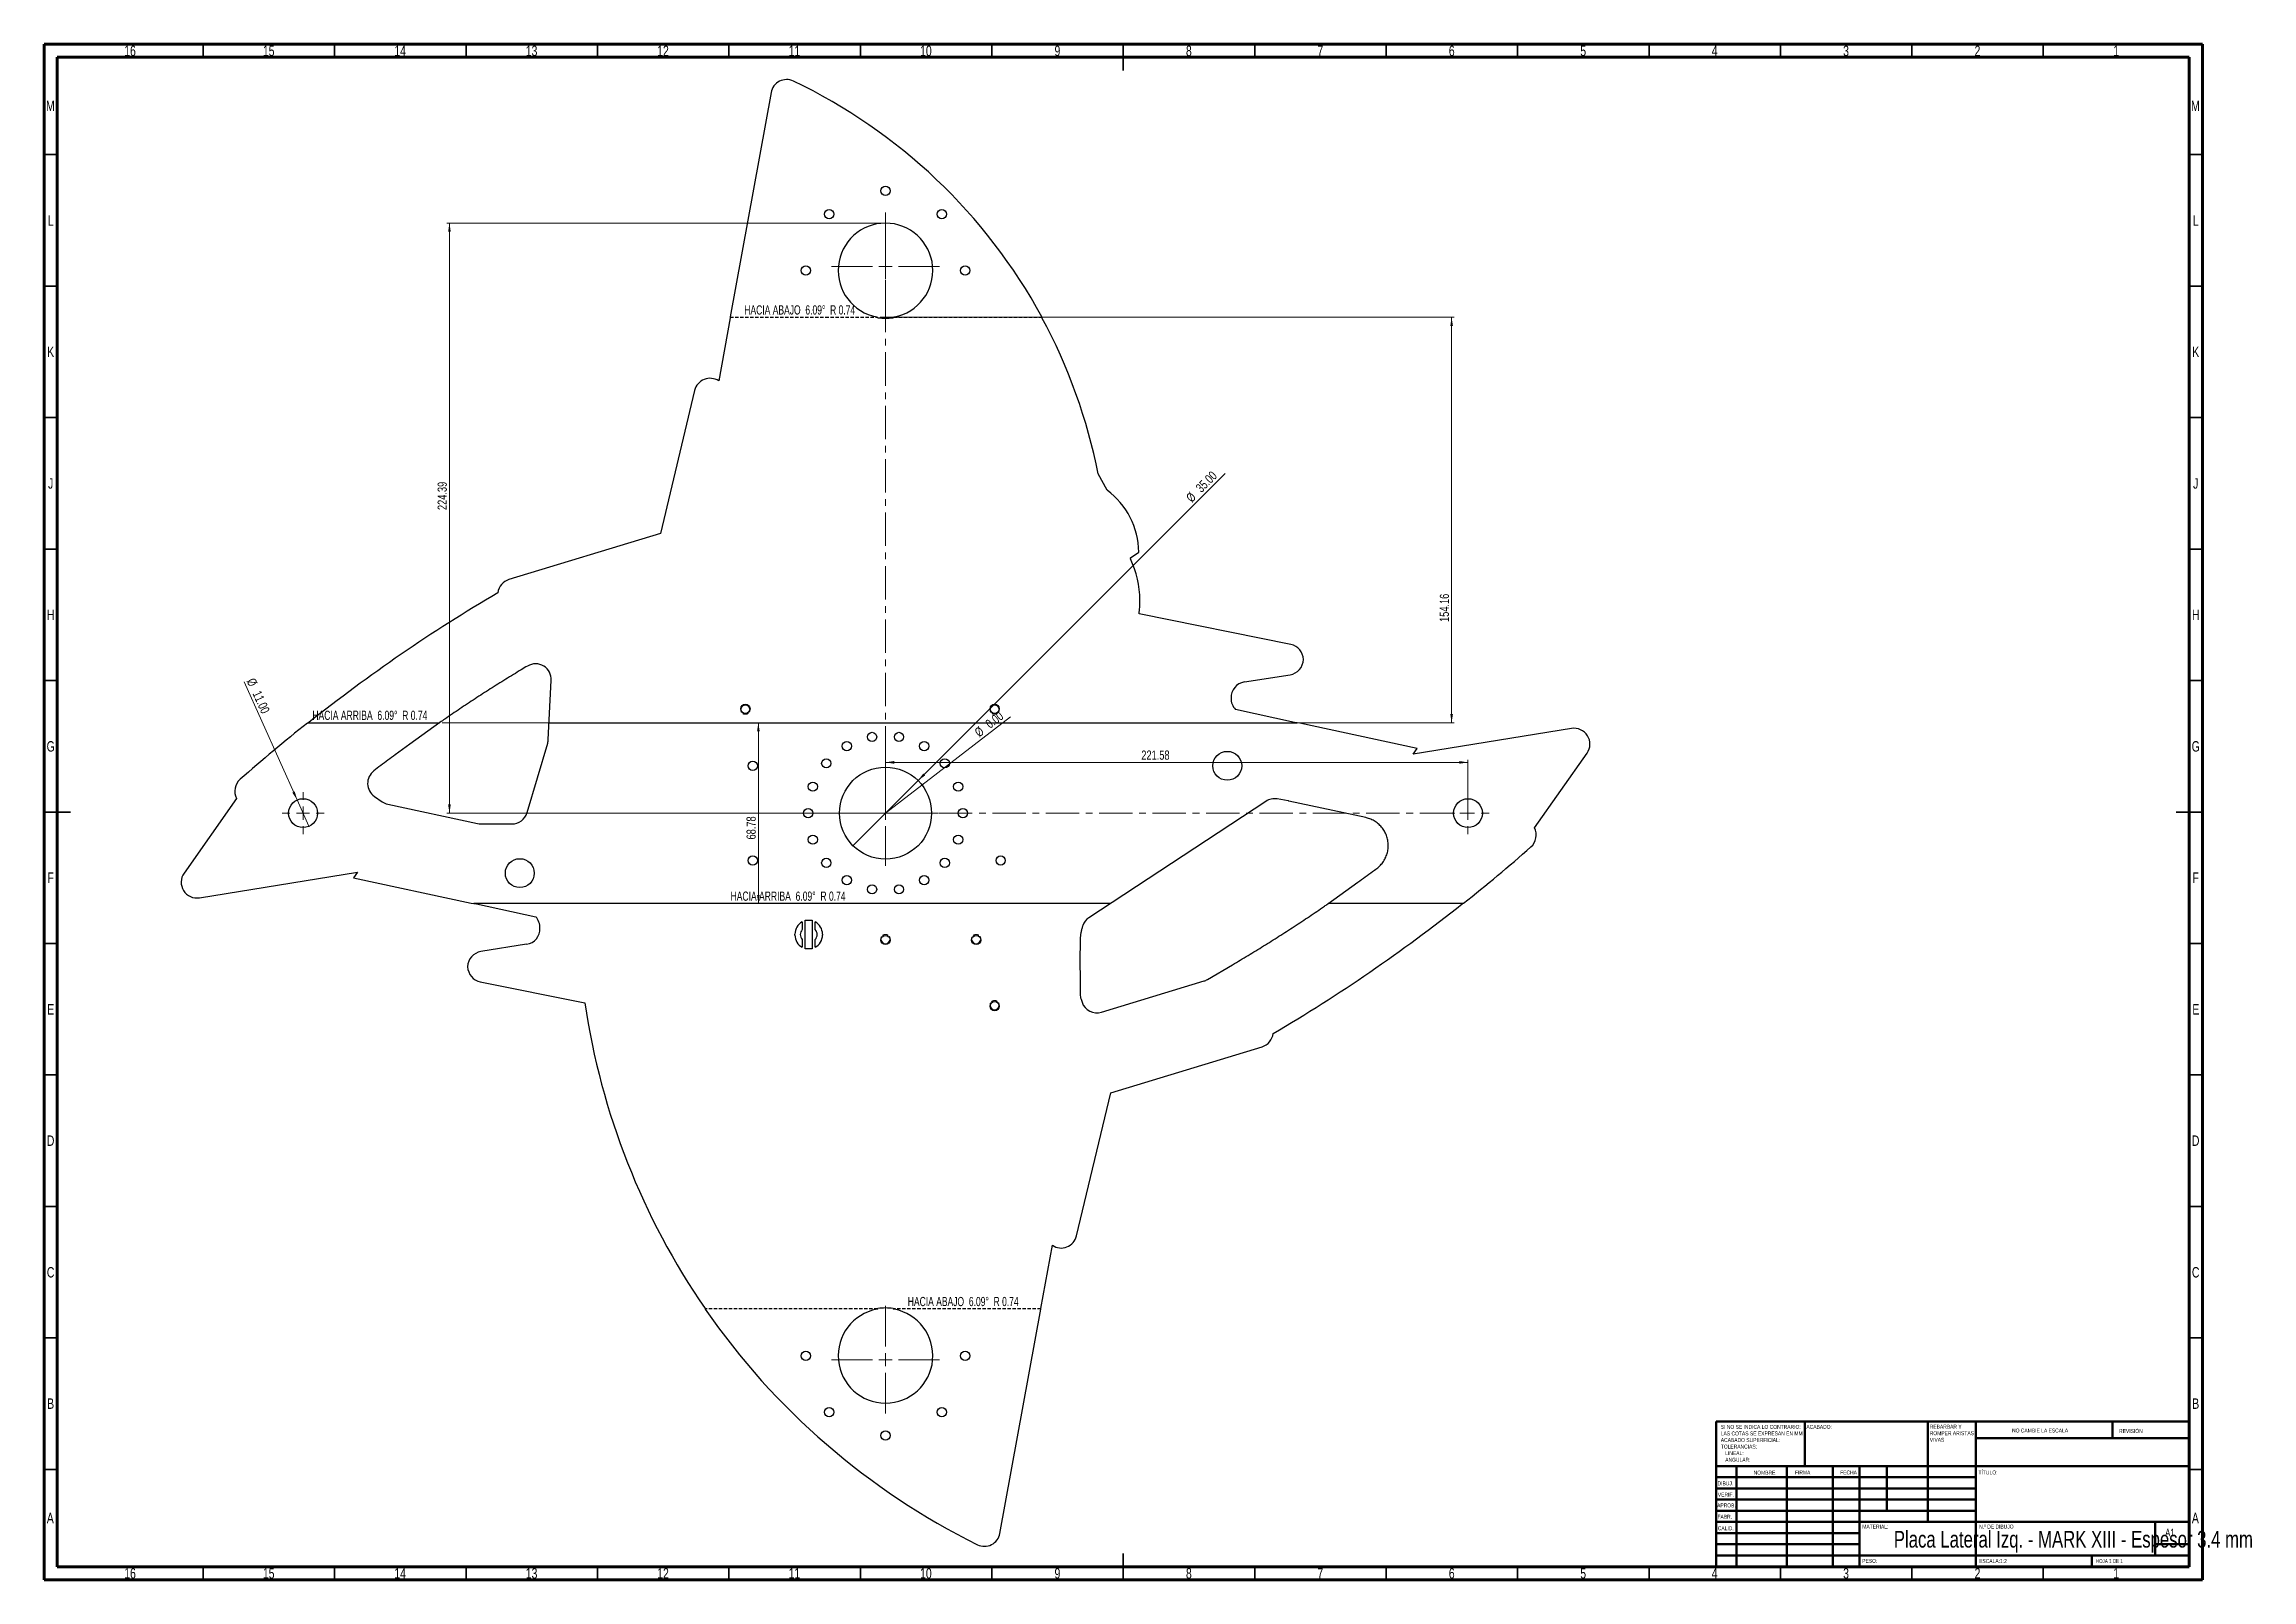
# Model space of a CAD drawing. Header units: millimetres. Extents: x 15 to 855, y 5 to 589.
import ezdxf

# ---------------------------------------------------------------- set-up
doc = ezdxf.new("R2010")
doc.units = ezdxf.units.MM
doc.linetypes.add('CENTERX2', pattern=[20.32, 12.7, -2.54, 2.54, -2.54])
doc.linetypes.add('HIDDEN', pattern=[1.905, 1.27, -0.635])
doc.styles.add('SLDTEXTSTYLE0', font='TXT', dxfattribs={"width": 0.75})
doc.styles.add('SLDTEXTSTYLE1', font='TXT', dxfattribs={"width": 0.681818})
doc.styles.add('SLDTEXTSTYLE2', font='TXT', dxfattribs={"width": 0.692308})
doc.styles.add('SLDTEXTSTYLE3', font='TXT', dxfattribs={"width": 0.694444})
doc.dimstyles.new('SLDDIMSTYLE0', dxfattribs={"dimtxt": 3.5, "dimasz": 3.302, "dimexe": 0, "dimexo": 0.0625, "dimgap": 0.875, "dimtad": 1, "dimrnd": 1e-09, "dimzin": 12, "dimdsep": 46, "dimtxsty": 'SLDTEXTSTYLE0', "dimsah": 1, "dimcen": 0.09, "dimadec": 0, "dimazin": 3, "dimtfac": 1, "dimtofl": 0, "dimtmove": 0, "dimatfit": 3, "dimfxl": 0, "dimfrac": 2, "dimtolj": 1, "dimtzin": 12, "dimarcsym": 0})
doc.dimstyles.new('SLDDIMSTYLE1', dxfattribs={"dimtxt": 3.5, "dimasz": 3.302, "dimexe": 0, "dimexo": 0.0625, "dimgap": 0.875, "dimtad": 1, "dimrnd": 1e-09, "dimzin": 4, "dimdsep": 46, "dimtxsty": 'SLDTEXTSTYLE0', "dimblk1": 'NONE', "dimsah": 1, "dimcen": 0, "dimadec": 0, "dimazin": 1, "dimtfac": 1, "dimtmove": 0, "dimatfit": 3, "dimldrblk": 'NONE', "dimfxl": 0, "dimfrac": 2, "dimtolj": 1, "dimtzin": 12, "dimarcsym": 0})

# ---------------------------------------------------------------- blocks, each defined once
blk = doc.blocks.new('SW_NOTE_0')
at = {"color": 0, "linetype": 'Continuous', "lineweight": 0, "char_height": 1.5, "attachment_point": 1, "style": 'SLDTEXTSTYLE0'}
for s, insert in [('SI NO SE INDICA LO CONTRARIO:', (0, 1.93)), ('ACABADO SUPERFICIAL:', (0, -3.07)), ('TOLERANCIAS:', (0, -5.57)), ('LAS COTAS SE EXPRESAN EN MM', (0, -0.57)), ('LINEAL:', (1.69, -8.07)), ('ANGULAR:', (1.69, -10.57))]:
    blk.add_mtext(s, dxfattribs=dict(at, insert=insert))
blk = doc.blocks.new('SW_NOTE_0_1')
at = {"color": 0, "linetype": 'Continuous', "lineweight": 0, "char_height": 1.5, "attachment_point": 1, "style": 'SLDTEXTSTYLE0'}
for s, insert in [('REBARBAR Y', (0, 1.93)), ('VIVAS', (0, -3.07)), ('ROMPER ARISTAS', (0, -0.57))]:
    blk.add_mtext(s, dxfattribs=dict(at, insert=insert))
blk = doc.blocks.new('_D')
at = {"color": 7, "linetype": 'Continuous', "lineweight": 0}
for p, q in [((335.06, 297.57), (335.06, 316.87)), ((335.06, 315.87), (556.64, 315.87)), ((556.64, 297.57), (556.64, 316.87))]:
    blk.add_line(p, q, dxfattribs=at)
at = {"color": 7, "linetype": 'Continuous', "lineweight": 18}
for points in [[(335.06, 315.87), (338.37, 315.36), (338.37, 316.38)], [(556.64, 315.87), (553.34, 316.38), (553.34, 315.36)]]:
    blk.add_solid(points, dxfattribs=at)
at = {"color": 7, "linetype": 'Continuous', "lineweight": 18, "insert": (432.37, 320.38), "char_height": 3.5, "attachment_point": 1, "style": 'SLDTEXTSTYLE0'}
blk.add_mtext('221.58', dxfattribs=at)
blk = doc.blocks.new('_D_1')
at = {"color": 7, "linetype": 'Continuous', "lineweight": 0}
for p, q in [((334.06, 520.96), (168.18, 520.96)), ((169.18, 296.57), (169.18, 520.96)), ((334.06, 296.57), (168.18, 296.57))]:
    blk.add_line(p, q, dxfattribs=at)
at = {"color": 7, "linetype": 'Continuous', "lineweight": 18}
for points in [[(169.18, 520.96), (168.67, 517.66), (169.69, 517.66)], [(169.18, 296.57), (169.69, 299.87), (168.67, 299.87)]]:
    blk.add_solid(points, dxfattribs=at)
at = {"color": 7, "linetype": 'Continuous', "lineweight": 18, "insert": (164.67, 411.84), "char_height": 3.5, "attachment_point": 1, "rotation": 90, "style": 'SLDTEXTSTYLE0'}
blk.add_mtext('224.39', dxfattribs=at)
blk = doc.blocks.new('_D_2')
at = {"color": 7, "linetype": 'Continuous', "lineweight": 0}
for q in [(464.23, 425.74), (322.69, 284.19)]:
    blk.add_line((347.44, 308.94), q, dxfattribs=at)
at = {"color": 7, "linetype": 'Continuous', "lineweight": 18}
blk.add_solid([(347.44, 308.94), (350.13, 310.92), (349.41, 311.64)], dxfattribs=at)
at = {"color": 7, "linetype": 'Continuous', "lineweight": 18, "char_height": 3.5, "attachment_point": 1, "rotation": 45, "style": 'SLDTEXTSTYLE0'}
for s, insert in [('35.00', (452.77, 420.73)), ('%%c', (449.08, 416.96))]:
    blk.add_mtext(s, dxfattribs=dict(at, insert=insert))
blk = doc.blocks.new('_None')
blk = doc.blocks.new('_D_3')
at = {"color": 7, "linetype": 'Continuous', "lineweight": 0}
for p, q in [((166.4, 330.96), (287.7, 330.96)), ((286.7, 330.96), (286.7, 262.18))]:
    blk.add_line(p, q, dxfattribs=at)
at = {"color": 7, "linetype": 'Continuous', "lineweight": 18}
for points in [[(286.7, 330.96), (286.19, 327.66), (287.2, 327.66)], [(286.7, 262.18), (287.2, 265.48), (286.19, 265.48)]]:
    blk.add_solid(points, dxfattribs=at)
at = {"color": 7, "linetype": 'Continuous', "lineweight": 18, "insert": (282.18, 286.55), "char_height": 3.5, "attachment_point": 1, "rotation": 90, "style": 'SLDTEXTSTYLE0'}
blk.add_mtext('68.78', dxfattribs=at)
blk = doc.blocks.new('_D_4')
at = {"color": 7, "linetype": 'Continuous', "lineweight": 0}
for p, q in [((332.97, 485.12), (551.41, 485.12)), ((550.41, 485.12), (550.41, 330.96)), ((166.4, 330.96), (551.41, 330.96))]:
    blk.add_line(p, q, dxfattribs=at)
at = {"color": 7, "linetype": 'Continuous', "lineweight": 18}
for points in [[(550.41, 485.12), (549.91, 481.82), (550.92, 481.82)], [(550.41, 330.96), (550.92, 334.26), (549.91, 334.26)]]:
    blk.add_solid(points, dxfattribs=at)
at = {"color": 7, "linetype": 'Continuous', "lineweight": 18, "insert": (545.9, 369.27), "char_height": 3.5, "attachment_point": 1, "rotation": 90, "style": 'SLDTEXTSTYLE0'}
blk.add_mtext('154.16', dxfattribs=at)
blk = doc.blocks.new('_D_5')
at = {"color": 7, "linetype": 'Continuous', "lineweight": 0}
for q in [(91.04, 346.45), (115.74, 291.55)]:
    blk.add_line((111.23, 301.58), q, dxfattribs=at)
at = {"color": 7, "linetype": 'Continuous', "lineweight": 18}
blk.add_solid([(111.23, 301.58), (110.34, 304.8), (109.41, 304.39)], dxfattribs=at)
at = {"color": 7, "linetype": 'Continuous', "lineweight": 18, "char_height": 3.5, "attachment_point": 1, "rotation": 294.22025, "style": 'SLDTEXTSTYLE0'}
for s, insert in [('%%c', (95.15, 348.3)), ('11.00', (97.37, 343.51))]:
    blk.add_mtext(s, dxfattribs=dict(at, insert=insert))
blk = doc.blocks.new('SW_RADIAL_DIMENSION_0')
at = {"color": 0, "linetype": 'Continuous', "lineweight": 0}
blk.add_line((-36.25, -27.93), (11.35, 8.75), dxfattribs=at)
at = {"color": 0, "linetype": 'Continuous', "lineweight": 18, "char_height": 3.5, "attachment_point": 1, "rotation": 37.61978, "style": 'SLDTEXTSTYLE0'}
for s, insert in [('0.00', (1.39, 6.84)), ('%%c', (-2.75, 3.57))]:
    blk.add_mtext(s, dxfattribs=dict(at, insert=insert))
blk = doc.blocks.new('SW_CENTERMARKSYMBOL_0')
at = {"color": 0, "linetype": 'Continuous', "lineweight": 18}
for p, q in [((-5, 0), (-8, 0)), ((0, 0), (-2.5, 0)), ((0, 5), (0, 8)), ((0, 0), (0, 2.5)), ((0, 0), (0, -2.5)), ((0, 0), (2.5, 0)), ((5, 0), (8, 0)), ((0, -5), (0, -8))]:
    blk.add_line(p, q, dxfattribs=at)
blk = doc.blocks.new('SW_CENTERMARKSYMBOL_1')
at = {"color": 0, "linetype": 'Continuous', "lineweight": 18}
for p, q in [((-5, 0), (-8, 0)), ((0, 0), (-2.5, 0)), ((0, 5), (0, 8)), ((0, 0), (0, 2.5)), ((0, 0), (0, -2.5)), ((0, 0), (2.5, 0)), ((5, 0), (8, 0)), ((0, -5), (0, -8))]:
    blk.add_line(p, q, dxfattribs=at)
blk = doc.blocks.new('SW_CENTERMARKSYMBOL_2')
at = {"color": 0, "linetype": 'Continuous', "lineweight": 18}
for p, q in [((0, 5), (0, 20)), ((-5, 0), (-20, 0)), ((0, 0), (-2.5, 0)), ((0, 0), (0, 2.5)), ((0, 0), (0, -2.5)), ((0, 0), (2.5, 0)), ((5, 0), (20, 0)), ((0, -5), (0, -20))]:
    blk.add_line(p, q, dxfattribs=at)
blk = doc.blocks.new('SW_CENTERMARKSYMBOL_3')
at = {"color": 0, "linetype": 'Continuous', "lineweight": 18}
for p, q in [((0, 5), (0, 20.5)), ((-5, 0), (-20.5, 0)), ((0, 0), (-2.5, 0)), ((0, 0), (0, 2.5)), ((0, 0), (0, -2.5)), ((0, 0), (2.5, 0)), ((5, 0), (20.5, 0)), ((0, -5), (0, -20.5))]:
    blk.add_line(p, q, dxfattribs=at)
blk = doc.blocks.new('SW_CENTERMARKSYMBOL_4')
at = {"color": 0, "linetype": 'Continuous', "lineweight": 18}
for p, q in [((0, 5), (0, 20.5)), ((-5, 0), (-20.5, 0)), ((0, 0), (-2.5, 0)), ((0, 0), (0, 2.5)), ((0, 0), (0, -2.5)), ((0, 0), (2.5, 0)), ((5, 0), (20.5, 0)), ((0, -5), (0, -20.5))]:
    blk.add_line(p, q, dxfattribs=at)

msp = doc.modelspace()

# ---------------------------------------------------------------- linework, layer by layer
at = {"color": 7, "linetype": 'Continuous', "lineweight": 70}
for p, q in [((15, 5), (15, 589)), ((15, 589), (836, 589)), ((836, 589), (836, 5)), ((20, 10), (20, 584)), ((20, 584), (831, 584)), ((831, 584), (831, 10)), ((831, 10), (20, 10)), ((836, 5), (15, 5))]:
    msp.add_line(p, q, dxfattribs=at)
at = {"color": 7, "linetype": 'Continuous', "lineweight": 35}
for p, q in [((75.5, 584), (75.5, 589)), ((125.5, 584), (125.5, 589)), ((175.5, 584), (175.5, 589)), ((225.5, 584), (225.5, 589)), ((275.5, 584), (275.5, 589)), ((325.5, 584), (325.5, 589)), ((375.5, 584), (375.5, 589)), ((425.5, 589), (425.5, 579)), ((425.5, 584), (425.5, 589)), ((475.5, 584), (475.5, 589)), ((525.5, 584), (525.5, 589)), ((575.5, 584), (575.5, 589)), ((625.5, 584), (625.5, 589)), ((675.5, 584), (675.5, 589)), ((725.5, 584), (725.5, 589)), ((775.5, 584), (775.5, 589)), ((20, 547), (15, 547)), ((831, 547), (836, 547)), ((20, 497), (15, 497)), ((831, 497), (836, 497)), ((20, 447), (15, 447)), ((831, 447), (836, 447)), ((20, 397), (15, 397)), ((831, 397), (836, 397)), ((20, 347), (15, 347)), ((831, 347), (836, 347)), ((15, 297), (25, 297)), ((20, 297), (15, 297)), ((836, 297), (826, 297)), ((831, 297), (836, 297)), ((20, 247), (15, 247)), ((831, 247), (836, 247)), ((20, 197), (15, 197)), ((831, 197), (836, 197)), ((20, 147), (15, 147)), ((831, 147), (836, 147)), ((20, 97), (15, 97)), ((831, 97), (836, 97)), ((20, 47), (15, 47)), ((831, 47), (836, 47)), ((75.5, 10), (75.5, 5)), ((125.5, 10), (125.5, 5)), ((175.5, 10), (175.5, 5)), ((225.5, 10), (225.5, 5)), ((275.5, 10), (275.5, 5)), ((325.5, 10), (325.5, 5)), ((375.5, 10), (375.5, 5)), ((425.5, 5), (425.5, 15)), ((425.5, 10), (425.5, 5)), ((475.5, 10), (475.5, 5)), ((525.5, 10), (525.5, 5)), ((575.5, 10), (575.5, 5)), ((625.5, 10), (625.5, 5)), ((675.5, 10), (675.5, 5)), ((725.5, 10), (725.5, 5)), ((775.5, 10), (775.5, 5))]:
    msp.add_line(p, q, dxfattribs=at)
at = {"color": 7, "linetype": 'Continuous', "lineweight": 25}
for p, q in [((291.544, 570.619), (275.98, 485.248)), ((275.966, 484.989), (271.603, 460.923)), ((275.98, 485.248), (275.966, 484.989)), ((332.19, 484.989), (331.743, 485.248)), ((338.386, 485.248), (337.939, 484.989)), ((394.579, 484.989), (394.537, 485.248)), ((262.423, 457.327), (249.409, 402.962)), ((419.351, 419.332), (415.994, 425.565)), ((249.409, 402.962), (191.805, 385.41)), ((428.228, 393.654), (431.434, 395.853)), ((428.228, 393.291), (428.357, 393.38)), ((431.561, 372.749), (431.516, 372.758)), ((489.213, 360.716), (431.516, 372.395)), ((206.783, 324.589), (207.919, 347.045)), ((471.578, 346.451), (488.962, 349.203)), ((490.701, 331.088), (468.15, 335.983)), ((115.74, 331.088), (115.184, 330.829)), ((165.576, 331.088), (154.155, 322.857)), ((492.734, 330.829), (490.701, 331.088)), ((537.327, 321.203), (492.734, 330.829)), ((596.054, 328.759), (535.743, 318.953)), ((154.155, 322.857), (148.571, 318.773)), ((198.697, 296.747), (206.542, 323.185)), ((535.743, 318.953), (537.327, 321.203)), ((581.923, 290.99), (601.922, 319.381)), ((140.641, 302.926), (143.582, 300.887)), ((88.206, 302.148), (68.207, 273.757)), ((145.734, 299.954), (179.85, 292.589)), ((479.728, 301.048), (412.462, 256.815)), ((488.286, 301.212), (484.05, 301.947)), ((517.754, 294.856), (488.527, 301.165)), ((181.116, 292.454), (192.945, 292.454)), ((74.075, 264.379), (134.19, 274.154)), ((134.19, 274.154), (132.651, 271.968)), ((132.651, 271.968), (177.395, 262.309)), ((503.315, 262.05), (514.746, 270.268)), ((177.395, 262.309), (179.428, 262.05)), ((179.428, 262.05), (201.979, 257.155)), ((554.389, 262.05), (554.945, 262.309)), ((303.34, 255.207), (303.34, 252.29)), ((304.515, 255.844), (307.165, 255.844)), ((304.515, 244.922), (304.515, 255.844)), ((307.165, 255.844), (307.165, 244.922)), ((308.34, 252.29), (308.34, 255.207)), ((198.551, 246.687), (181.167, 243.935)), ((300.59, 250.201), (300.59, 250.564)), ((303.34, 248.476), (303.34, 245.559)), ((307.165, 244.922), (304.515, 244.922)), ((308.34, 245.559), (308.34, 248.476)), ((311.09, 250.564), (311.09, 250.201)), ((409.056, 247.663), (409.037, 240.911)), ((409.037, 240.911), (409.037, 240.91)), ((457.514, 233.306), (467.051, 238.917)), ((180.916, 232.422), (220.676, 224.374)), ((417.253, 220.864), (456.22, 232.737)), ((409.429, 225.839), (409.819, 224.684)), ((420.72, 190.177), (478.324, 207.728)), ((407.706, 135.811), (420.72, 190.177)), ((394.163, 108.149), (398.526, 132.215)), ((266.409, 108.149), (266.463, 107.89)), ((331.743, 107.89), (332.19, 108.149)), ((337.939, 108.149), (338.386, 107.89)), ((378.613, 22.669), (394.149, 107.89)), ((394.149, 107.89), (394.163, 108.149))]:
    msp.add_line(p, q, dxfattribs=at)
at = {"color": 7, "linetype": 'CENTERX2', "lineweight": 18}
for q in [(335.065, 520.961), (556.645, 296.569)]:
    msp.add_line((335.065, 296.569), q, dxfattribs=at)
at = {"color": 7, "linetype": 'HIDDEN'}
for p, q in [((275.973, 485.118), (331.966, 485.118)), ((275.973, 485.118), (331.966, 485.118)), ((338.163, 485.118), (394.558, 485.118)), ((338.163, 485.118), (394.558, 485.118)), ((331.966, 108.02), (266.436, 108.02)), ((331.966, 108.02), (266.436, 108.02)), ((394.156, 108.02), (338.163, 108.02)), ((394.156, 108.02), (338.163, 108.02))]:
    msp.add_line(p, q, dxfattribs=at)
at = {"color": 7, "linetype": 'HIDDEN', "lineweight": 18}
for p, q in [((280.015, 336.267), (280.015, 335.904)), ((283.515, 335.904), (283.515, 336.267)), ((374.815, 336.267), (374.815, 335.904)), ((378.315, 335.904), (378.315, 336.267)), ((333.315, 248.673), (333.315, 248.311)), ((336.815, 248.311), (336.815, 248.673)), ((367.815, 248.673), (367.815, 248.311)), ((371.315, 248.311), (371.315, 248.673)), ((374.815, 223.532), (374.815, 223.169)), ((378.315, 223.169), (378.315, 223.532))]:
    msp.add_line(p, q, dxfattribs=at)
at = {"color": 7, "linetype": 'Continuous'}
for p, q in [((115.462, 330.959), (165.396, 330.959)), ((115.462, 330.959), (165.396, 330.959)), ((207.105, 330.959), (491.717, 330.959)), ((207.105, 330.959), (491.717, 330.959)), ((420.619, 262.18), (178.412, 262.18)), ((420.619, 262.18), (178.412, 262.18)), ((554.667, 262.18), (503.495, 262.18)), ((554.667, 262.18), (503.495, 262.18))]:
    msp.add_line(p, q, dxfattribs=at)
at = {"color": 7, "linetype": 'Continuous', "lineweight": 50}
for p, q in [((651, 65.25), (831, 65.25)), ((651, 65.25), (651, 10)), ((684.8, 48.25), (684.8, 65.25)), ((731.6, 65.25), (731.6, 27)), ((749.8, 65.25), (749.8, 10)), ((831, 58.875), (749.8, 58.875)), ((801.8, 58.875), (801.8, 65.25)), ((831, 48.25), (651, 48.25)), ((749.8, 44), (651, 44)), ((658.8, 48.25), (658.8, 10)), ((677.991, 48.25), (677.991, 10)), ((695.399, 48.25), (695.399, 10)), ((705.6, 10), (705.6, 48.25)), ((716, 31.25), (716, 48.25)), ((749.8, 39.75), (651, 39.75)), ((749.8, 35.5), (651, 35.5)), ((749.8, 31.25), (651, 31.25)), ((705.6, 27), (651, 27)), ((705.6, 27), (831, 27)), ((818, 14.25), (818, 27)), ((705.6, 22.75), (651, 22.75)), ((705.6, 18.5), (651, 18.5)), ((831, 18.5), (818, 18.5)), ((651, 14.25), (831, 14.25)), ((794, 10), (794, 14.25))]:
    msp.add_line(p, q, dxfattribs=at)
at = {"color": 7, "linetype": 'Continuous', "lineweight": 25}
for centre, radius in [((335.065, 533.239), 1.75), ((313.639, 524.364), 1.75), ((356.49, 524.364), 1.75), ((304.765, 502.939), 1.75), ((365.365, 502.939), 1.75), ((320.35, 322.056), 1.75), ((329.954, 325.552), 1.75), ((340.175, 325.552), 1.75), ((349.78, 322.056), 1.75), ((465.065, 314.569), 5.5), ((284.565, 314.569), 1.75), ((312.52, 315.486), 1.75), ((335.065, 296.569), 17.5), ((357.609, 315.486), 1.75), ((307.409, 306.635), 1.75), ((362.72, 306.635), 1.75), ((113.485, 296.569), 5.5), ((305.635, 296.569), 1.75), ((364.495, 296.569), 1.75), ((556.645, 296.569), 5.5), ((307.409, 286.503), 1.75), ((362.72, 286.503), 1.75), ((195.95, 273.744), 5.5), ((284.565, 278.569), 1.75), ((312.52, 277.652), 1.75), ((357.609, 277.652), 1.75), ((378.865, 278.569), 1.75), ((320.35, 271.082), 1.75), ((329.954, 267.586), 1.75), ((340.175, 267.586), 1.75), ((349.78, 271.082), 1.75), ((304.765, 90.2), 1.75), ((365.365, 90.2), 1.75), ((313.639, 68.774), 1.75), ((356.49, 68.774), 1.75), ((335.065, 59.9), 1.75)]:
    msp.add_circle(centre, radius, dxfattribs=at)
for centre, radius, start, end in [((297.447, 569.543), 6, 64.473269, 169.667991), ((209.089, 384.519), 211.038, 28.509236, 64.473269), ((335.065, 502.939), 18, 280.634798, 259.365202), ((201.927, 347.348), 6, 357.102491, 120.812721), ((504.805, -161.914), 628.172, 128.334063, 131.379594), ((597.017, 322.836), 6, 324.839417, 99.234914), ((200.79, 324.892), 6, 343.470933, 357.102491), ((144.058, 307.857), 6, 127.535148, 235.278354), ((93.522, 304.931), 6, 131.379594, 207.628209), ((147, 305.819), 6, 235.278354, 257.818844), ((192.945, 298.454), 6, 270, 343.470933), ((483.025, 296.035), 6, 80.159298, 123.328207), ((487.261, 295.3), 6, 77.818844, 80.159298), ((181.116, 298.454), 6, 257.818844, 270), ((576.607, 288.208), 6, 311.379594, 27.628209), ((165.324, 755.052), 628.172, 308.334063, 311.379594), ((73.112, 270.302), 6, 144.839417, 279.234914), ((415.758, 251.802), 6, 123.328207, 160.716226), ((415.114, 227.758), 6, 180.656686, 198.656513), ((454.472, 238.477), 6, 286.945559, 300.471645), ((415.504, 226.604), 6, 198.656513, 286.945559), ((491.876, 264.023), 274.205, 214.708552, 243.620882), ((335.065, 90.2), 18, 100.634798, 79.365202), ((372.71, 23.746), 6, 243.620882, 349.667991)]:
    msp.add_arc(centre, radius, start, end, dxfattribs=at)
for centre, major_axis, start_param, end_param in [((335.065, 502.859), (0, -18.102), 6.1227943, 6.4435764), ((209.089, 383.767), (0, -212.236), 1.7690348, 2.067955), ((268.256, 455.915), (0, 6.034), 5.6914192, 7.6177503), ((402.017, 395.426), (0, -29.587), 1.5852256, 2.5115287), ((395.04, 377.663), (0, -37.009), 2.0093952, 2.0175921), ((395.04, 377.301), (0, -37.009), 1.5756973, 2.0175921), ((504.805, -164.893), (0, -631.738), 3.670953, 3.8095211), ((193.544, 379.635), (0, -6.034), 3.4357742, 4.5888363), ((395.04, 377.663), (0, -37.009), 1.4378664, 1.5658954), ((395.04, 377.301), (0, -37.009), 1.4378664, 1.4474995), ((488.029, 355.164), (0, -6.034), 0.1561233, 1.5407328), ((488.029, 354.801), (0, -6.034), 1.6008598, 2.9429671), ((472.511, 340.49), (0, 6.034), 0.1561233, 1.6008598), ((281.765, 335.904), (0, -1.76), 1.674039, 4.6091463), ((376.565, 335.904), (0, -1.76), 1.674039, 4.6091463), ((472.511, 340.128), (0, 6.034), 1.5407328, 2.3279042), ((165.324, 758.031), (0, 631.738), 3.670953, 3.8095211), ((197.618, 252.648), (0, -6.034), 0.1561233, 1.6008598), ((197.618, 253.01), (0, -6.034), 1.5407328, 2.3279042), ((305.84, 250.564), (0, 5.28), 0.4963174, 1.5707963), ((305.84, 250.201), (0, 3.268), 0.8776364, 1.5152677), ((305.84, 250.564), (0, 5.28), 4.712389, 5.7868679), ((305.84, 250.201), (0, 3.268), 4.767918, 5.4055489), ((182.1, 237.975), (0, 6.034), 0.1561233, 1.5407328), ((305.84, 250.201), (0, 5.28), 1.5707963, 2.6452753), ((305.84, 250.564), (0, 3.268), 1.6263118, 2.2639562), ((305.84, 250.564), (0, 3.268), 4.0192291, 4.656874), ((305.84, 250.201), (0, 5.28), 3.63791, 4.712389), ((335.065, 248.673), (0, 1.76), 1.674039, 4.6091463), ((369.565, 248.673), (0, 1.76), 1.674039, 4.6091463), ((182.1, 238.337), (0, 6.034), 1.6008598, 2.9429671), ((491.876, 265.09), (0, 275.761), 1.7189885, 2.1762282), ((376.565, 223.532), (0, 1.76), 1.674039, 4.6091463), ((476.585, 213.503), (0, 6.034), 3.4357742, 4.5888363), ((401.873, 137.223), (0, -6.034), 5.6914192, 7.6177503), ((335.065, 90.28), (0, 18.102), 6.1227943, 6.4435764)]:
    msp.add_ellipse(centre, major_axis=major_axis, ratio=0.9943565, start_param=start_param, end_param=end_param, dxfattribs=at)
at = {"color": 7, "linetype": 'HIDDEN', "lineweight": 18}
for centre, major_axis, start_param, end_param in [((281.765, 335.904), (0, -1.76), 4.6091463, 6.2831853), ((281.765, 335.904), (0, -1.76), 0, 1.674039), ((376.565, 335.904), (0, -1.76), 4.6091463, 6.2831853), ((376.565, 335.904), (0, -1.76), 0, 1.674039), ((335.065, 248.673), (0, 1.76), 0, 1.674039), ((335.065, 248.673), (0, 1.76), 4.6091463, 6.2831853), ((369.565, 248.673), (0, 1.76), 0, 1.674039), ((369.565, 248.673), (0, 1.76), 4.6091463, 6.2831853), ((376.565, 223.532), (0, 1.76), 0, 1.674039), ((376.565, 223.532), (0, 1.76), 4.6091463, 6.2831853)]:
    msp.add_ellipse(centre, major_axis=major_axis, ratio=0.9943565, start_param=start_param, end_param=end_param, dxfattribs=at)
at = {"color": 7, "linetype": 'Continuous', "lineweight": 25}
for centre, major_axis in [((281.765, 336.267), (0, -1.76)), ((376.565, 336.267), (0, -1.76)), ((335.065, 248.311), (0, 1.76)), ((369.565, 248.311), (0, 1.76)), ((376.565, 223.169), (0, 1.76))]:
    msp.add_ellipse(centre, major_axis=major_axis, ratio=0.9943565, dxfattribs=at)
for points, knots in [([(198.854, 352.501), (198.057, 352.026), (195.286, 350.367), (190.567, 347.475), (184.716, 343.802), (178.907, 340.059), (173.142, 336.25), (168.706, 333.247), (166.193, 331.514), (165.576, 331.088)], [0.09440215, 0.09440215, 0.09440215, 0.09440215, 0.15806671, 0.31614255, 0.47422764, 0.63232206, 0.79042594, 0.94853934, 1, 1, 1, 1]), ([(148.571, 318.773), (146.722, 317.396), (143.987, 315.359), (141.278, 313.288), (140.403, 312.615)], [0, 0, 0, 0, 0.5, 0.7394104, 0.7394104, 0.7394104, 0.7394104]), ([(521.941, 275.537), (522.186, 275.728), (522.675, 276.111), (523.343, 276.763), (523.957, 277.465), (524.507, 278.219), (524.99, 279.017), (525.404, 279.853), (525.744, 280.721), (526.008, 281.616), (526.195, 282.53), (526.303, 283.456), (526.331, 284.389), (526.278, 285.32), (526.146, 286.243), (525.936, 287.152), (525.648, 288.039), (525.285, 288.899), (524.85, 289.724), (524.346, 290.508), (523.776, 291.247), (523.145, 291.934), (522.458, 292.564), (521.719, 293.133), (520.934, 293.637), (520.108, 294.072), (519.249, 294.433), (518.46, 294.691), (517.956, 294.809), (517.754, 294.856)], [0, 0, 0, 0, 0.0374998, 0.0749995, 0.1124993, 0.149999, 0.1874988, 0.2249985, 0.2624983, 0.299998, 0.3374978, 0.3749975, 0.4124973, 0.449997, 0.4874968, 0.5249965, 0.5624963, 0.599996, 0.6374958, 0.6749955, 0.7124953, 0.749995, 0.7874948, 0.8249945, 0.8624943, 0.899994, 0.9374938, 0.9749935, 1, 1, 1, 1]), ([(514.746, 270.268), (516.612, 271.622), (519.019, 273.367), (521.406, 275.139), (521.941, 275.537)], [0, 0, 0, 0, 0.7756788, 1, 1, 1, 1]), ([(467.051, 238.917), (469.031, 240.091), (472.993, 242.44), (478.884, 246.05), (484.736, 249.723), (490.544, 253.466), (496.309, 257.275), (500.557, 260.151), (502.885, 261.754), (503.315, 262.05)], [0, 0, 0, 0, 0.1605673, 0.3211439, 0.4817299, 0.6423254, 0.8029305, 0.9635453, 1, 1, 1, 1]), ([(410.095, 253.784), (410.062, 253.689), (409.896, 253.204), (409.642, 252.313), (409.373, 251.105), (409.185, 249.88), (409.079, 248.731), (409.063, 247.991), (409.056, 247.663)], [0.13051796, 0.13051796, 0.13051796, 0.13051796, 0.1725165, 0.34507007, 0.51765386, 0.69026053, 0.86288235, 1, 1, 1, 1]), ([(409.037, 240.91), (409.043, 237.787), (409.051, 233.38), (409.1, 228.973), (409.114, 227.69)], [0, 0, 0, 0, 0.66118764, 0.93292518, 0.93292518, 0.93292518, 0.93292518])]:
    msp.add_open_spline(points, degree=3, knots=knots, dxfattribs=at)

# ---------------------------------------------------------------- block references
at = {"color": 7, "linetype": 'Continuous', "lineweight": 0}
for name, p in [('SW_CENTERMARKSYMBOL_3', (335.065, 504.439)), ('SW_CENTERMARKSYMBOL_2', (335.065, 296.569)), ('SW_CENTERMARKSYMBOL_0', (113.485, 296.569)), ('SW_CENTERMARKSYMBOL_1', (556.645, 296.569)), ('SW_CENTERMARKSYMBOL_4', (335.065, 88.7)), ('SW_NOTE_0', (652.803, 61.987)), ('SW_NOTE_0_1', (732.309, 62.069))]:
    msp.add_blockref(name, p, dxfattribs=at)
at = {"color": 7, "linetype": 'Continuous', "lineweight": 18}
msp.add_blockref('SW_RADIAL_DIMENSION_0', (371.317, 324.502), dxfattribs=at)

# ---------------------------------------------------------------- texts
at = {"color": 7, "linetype": 'Continuous', "lineweight": 0}
for s, insert, char_height, attachment_point, style in [('16', (47.67, 588.438), 3.9687, 2, 'SLDTEXTSTYLE0'), ('15', (100.42, 588.438), 3.9687, 2, 'SLDTEXTSTYLE0'), ('14', (150.42, 588.438), 3.9687, 2, 'SLDTEXTSTYLE0'), ('13', (200.42, 588.438), 3.9687, 2, 'SLDTEXTSTYLE0'), ('12', (250.42, 588.438), 3.9687, 2, 'SLDTEXTSTYLE0'), ('11', (300.42, 588.438), 3.9687, 2, 'SLDTEXTSTYLE0'), ('10', (350.42, 588.438), 3.9687, 2, 'SLDTEXTSTYLE0'), ('9', (400.46, 588.438), 3.969, 2, 'SLDTEXTSTYLE0'), ('8', (450.46, 588.438), 3.969, 2, 'SLDTEXTSTYLE0'), ('7', (500.46, 588.438), 3.969, 2, 'SLDTEXTSTYLE0'), ('6', (550.46, 588.438), 3.969, 2, 'SLDTEXTSTYLE0'), ('5', (600.46, 588.438), 3.969, 2, 'SLDTEXTSTYLE0'), ('4', (650.46, 588.438), 3.969, 2, 'SLDTEXTSTYLE0'), ('3', (700.46, 588.438), 3.969, 2, 'SLDTEXTSTYLE0'), ('2', (750.46, 588.438), 3.969, 2, 'SLDTEXTSTYLE0'), ('1', (803.21, 588.438), 3.969, 2, 'SLDTEXTSTYLE0'), ('M', (17.362, 567.497), 3.969, 2, 'SLDTEXTSTYLE0'), ('M', (833.362, 567.497), 3.969, 2, 'SLDTEXTSTYLE0'), ('L', (17.455, 523.938), 3.969, 2, 'SLDTEXTSTYLE0'), ('L', (833.455, 523.938), 3.969, 2, 'SLDTEXTSTYLE0'), ('HACIA ABAJO  6.09°  R 0.74', (302.435, 489.687), 3.5, 2, 'SLDTEXTSTYLE2'), ('K', (17.489, 473.997), 3.969, 2, 'SLDTEXTSTYLE0'), ('K', (833.489, 473.997), 3.969, 2, 'SLDTEXTSTYLE0'), ('J', (17.465, 423.938), 3.969, 2, 'SLDTEXTSTYLE0'), ('J', (833.465, 423.938), 3.969, 2, 'SLDTEXTSTYLE0'), ('H', (17.49, 373.997), 3.969, 2, 'SLDTEXTSTYLE0'), ('H', (833.49, 373.997), 3.969, 2, 'SLDTEXTSTYLE0'), ('HACIA ARRIBA  6.09°  R 0.74', (138.904, 335.527), 3.5, 2, 'SLDTEXTSTYLE3'), ('G', (17.487, 323.938), 3.969, 2, 'SLDTEXTSTYLE0'), ('G', (833.487, 323.938), 3.969, 2, 'SLDTEXTSTYLE0'), ('F', (17.458, 273.997), 3.969, 2, 'SLDTEXTSTYLE0'), ('F', (833.458, 273.997), 3.969, 2, 'SLDTEXTSTYLE0'), ('HACIA ARRIBA  6.09°  R 0.74', (297.991, 266.749), 3.5, 2, 'SLDTEXTSTYLE3'), ('E', (17.508, 223.938), 3.969, 2, 'SLDTEXTSTYLE0'), ('E', (833.508, 223.938), 3.969, 2, 'SLDTEXTSTYLE0'), ('D', (17.453, 173.997), 3.969, 2, 'SLDTEXTSTYLE0'), ('D', (833.453, 173.997), 3.969, 2, 'SLDTEXTSTYLE0'), ('C', (17.459, 123.938), 3.969, 2, 'SLDTEXTSTYLE0'), ('C', (833.459, 123.938), 3.969, 2, 'SLDTEXTSTYLE0'), ('HACIA ABAJO  6.09°  R 0.74', (364.625, 112.589), 3.5, 2, 'SLDTEXTSTYLE2'), ('B', (17.471, 73.997), 3.969, 2, 'SLDTEXTSTYLE0'), ('B', (833.471, 73.997), 3.969, 2, 'SLDTEXTSTYLE0'), ('ACABADO:', (685.371, 63.919), 1.5, 1, 'SLDTEXTSTYLE0'), ('NO CAMBIE LA ESCALA', (763.615, 62.533), 1.5, 1, 'SLDTEXTSTYLE0'), ('REVISIÓN', (804.328, 62.335), 1.5, 1, 'SLDTEXTSTYLE0'), ('DIBUJ.', (651.59, 42.43), 1.5, 1, 'SLDTEXTSTYLE0'), ('NOMBRE', (665.322, 46.501), 1.5, 1, 'SLDTEXTSTYLE0'), ('FIRMA', (681.034, 46.562), 1.5, 1, 'SLDTEXTSTYLE0'), ('FECHA', (698.215, 46.576), 1.5, 1, 'SLDTEXTSTYLE0'), ('TÍTULO:', (750.857, 46.576), 1.5, 1, 'SLDTEXTSTYLE0'), ('APROB.', (651.402, 34.064), 1.5, 1, 'SLDTEXTSTYLE0'), ('VERIF.', (651.699, 38.154), 1.5, 1, 'SLDTEXTSTYLE0'), ('A', (17.34, 30.497), 3.969, 2, 'SLDTEXTSTYLE0'), ('FABR.', (651.543, 29.734), 1.5, 1, 'SLDTEXTSTYLE0'), ('CALID.', (651.669, 25.35), 1.5, 1, 'SLDTEXTSTYLE0'), ('MATERIAL:', (706.646, 25.986), 1.5, 1, 'SLDTEXTSTYLE0'), ('N.º DE DIBUJO', (751.074, 25.986), 1.5, 1, 'SLDTEXTSTYLE0'), ('A', (833.34, 30.497), 3.969, 2, 'SLDTEXTSTYLE0'), ('Placa Lateral Izq. - MARK XIII - Espesor 3.4 mm', (786.94, 23.607), 6.35, 2, 'SLDTEXTSTYLE0'), ('A1', (821.871, 24.406), 2.9104, 1, 'SLDTEXTSTYLE0'), ('16', (47.67, 9.438), 3.9687, 2, 'SLDTEXTSTYLE0'), ('15', (100.42, 9.438), 3.9687, 2, 'SLDTEXTSTYLE0'), ('14', (150.42, 9.438), 3.9687, 2, 'SLDTEXTSTYLE0'), ('13', (200.42, 9.438), 3.9687, 2, 'SLDTEXTSTYLE0'), ('12', (250.42, 9.438), 3.9687, 2, 'SLDTEXTSTYLE0'), ('11', (300.42, 9.438), 3.9687, 2, 'SLDTEXTSTYLE0'), ('10', (350.42, 9.438), 3.9687, 2, 'SLDTEXTSTYLE0'), ('9', (400.46, 9.438), 3.969, 2, 'SLDTEXTSTYLE0'), ('8', (450.46, 9.438), 3.969, 2, 'SLDTEXTSTYLE0'), ('7', (500.46, 9.438), 3.969, 2, 'SLDTEXTSTYLE0'), ('6', (550.46, 9.438), 3.969, 2, 'SLDTEXTSTYLE0'), ('5', (600.46, 9.438), 3.969, 2, 'SLDTEXTSTYLE0'), ('4', (650.46, 9.438), 3.969, 2, 'SLDTEXTSTYLE0'), ('3', (700.46, 9.438), 3.969, 2, 'SLDTEXTSTYLE0'), ('PESO:', (706.618, 12.949), 1.4986, 1, 'SLDTEXTSTYLE0'), ('2', (750.46, 9.438), 3.969, 2, 'SLDTEXTSTYLE0'), ('ESCALA:1:2', (751.074, 12.9), 1.5, 1, 'SLDTEXTSTYLE0'), ('HOJA 1 DE 1', (795.478, 12.9), 1.5, 1, 'SLDTEXTSTYLE1'), ('1', (803.21, 9.438), 3.969, 2, 'SLDTEXTSTYLE0')]:
    msp.add_mtext(s, dxfattribs=dict(at, insert=insert, char_height=char_height, attachment_point=attachment_point, style=style))

# ---------------------------------------------------------------- dimensions: what is measured, and where the dimension line sits
at = {"color": 7, "linetype": 'Continuous', "lineweight": 18}
for base, p1, p2, picture, middle in [((169.177, 520.961), (335.065, 296.569), (335.065, 520.961), '_D_1', (169.177, 418.952)), ((550.414, 330.959), (331.966, 485.118), (165.396, 330.959), '_D_4', (550.414, 376.385)), ((286.696, 262.18), (165.396, 330.959), (178.412, 262.18), '_D_3', (286.696, 292.372))]:
    dim = msp.add_linear_dim(base=base, p1=p1, p2=p2, angle=90, dimstyle='SLDDIMSTYLE0', dxfattribs=at)
    dim.commit()
    dim.dimension.update_dxf_attribs({"geometry": picture, "text_midpoint": middle, "dimtype": 160})
for p1, p2, picture, middle in [((322.69, 284.195), (347.439, 308.943), '_D_2', (458.267, 419.771)), ((115.741, 291.553), (111.228, 301.585), '_D_5', (94.479, 338.818))]:
    dim = msp.add_diameter_dim_2p(p1=p1, p2=p2, dimstyle='SLDDIMSTYLE1', dxfattribs=at)
    dim.commit()
    dim.dimension.update_dxf_attribs({"geometry": picture, "text_midpoint": middle, "dimtype": 163})
dim = msp.add_linear_dim(base=(556.645, 315.867), p1=(335.065, 296.569), p2=(556.645, 296.569), dimstyle='SLDDIMSTYLE0', dxfattribs=at)
dim.commit()
dim.dimension.update_dxf_attribs({"geometry": '_D', "text_midpoint": (439.477, 315.867), "dimtype": 160})

doc.saveas('drawing.dxf')
